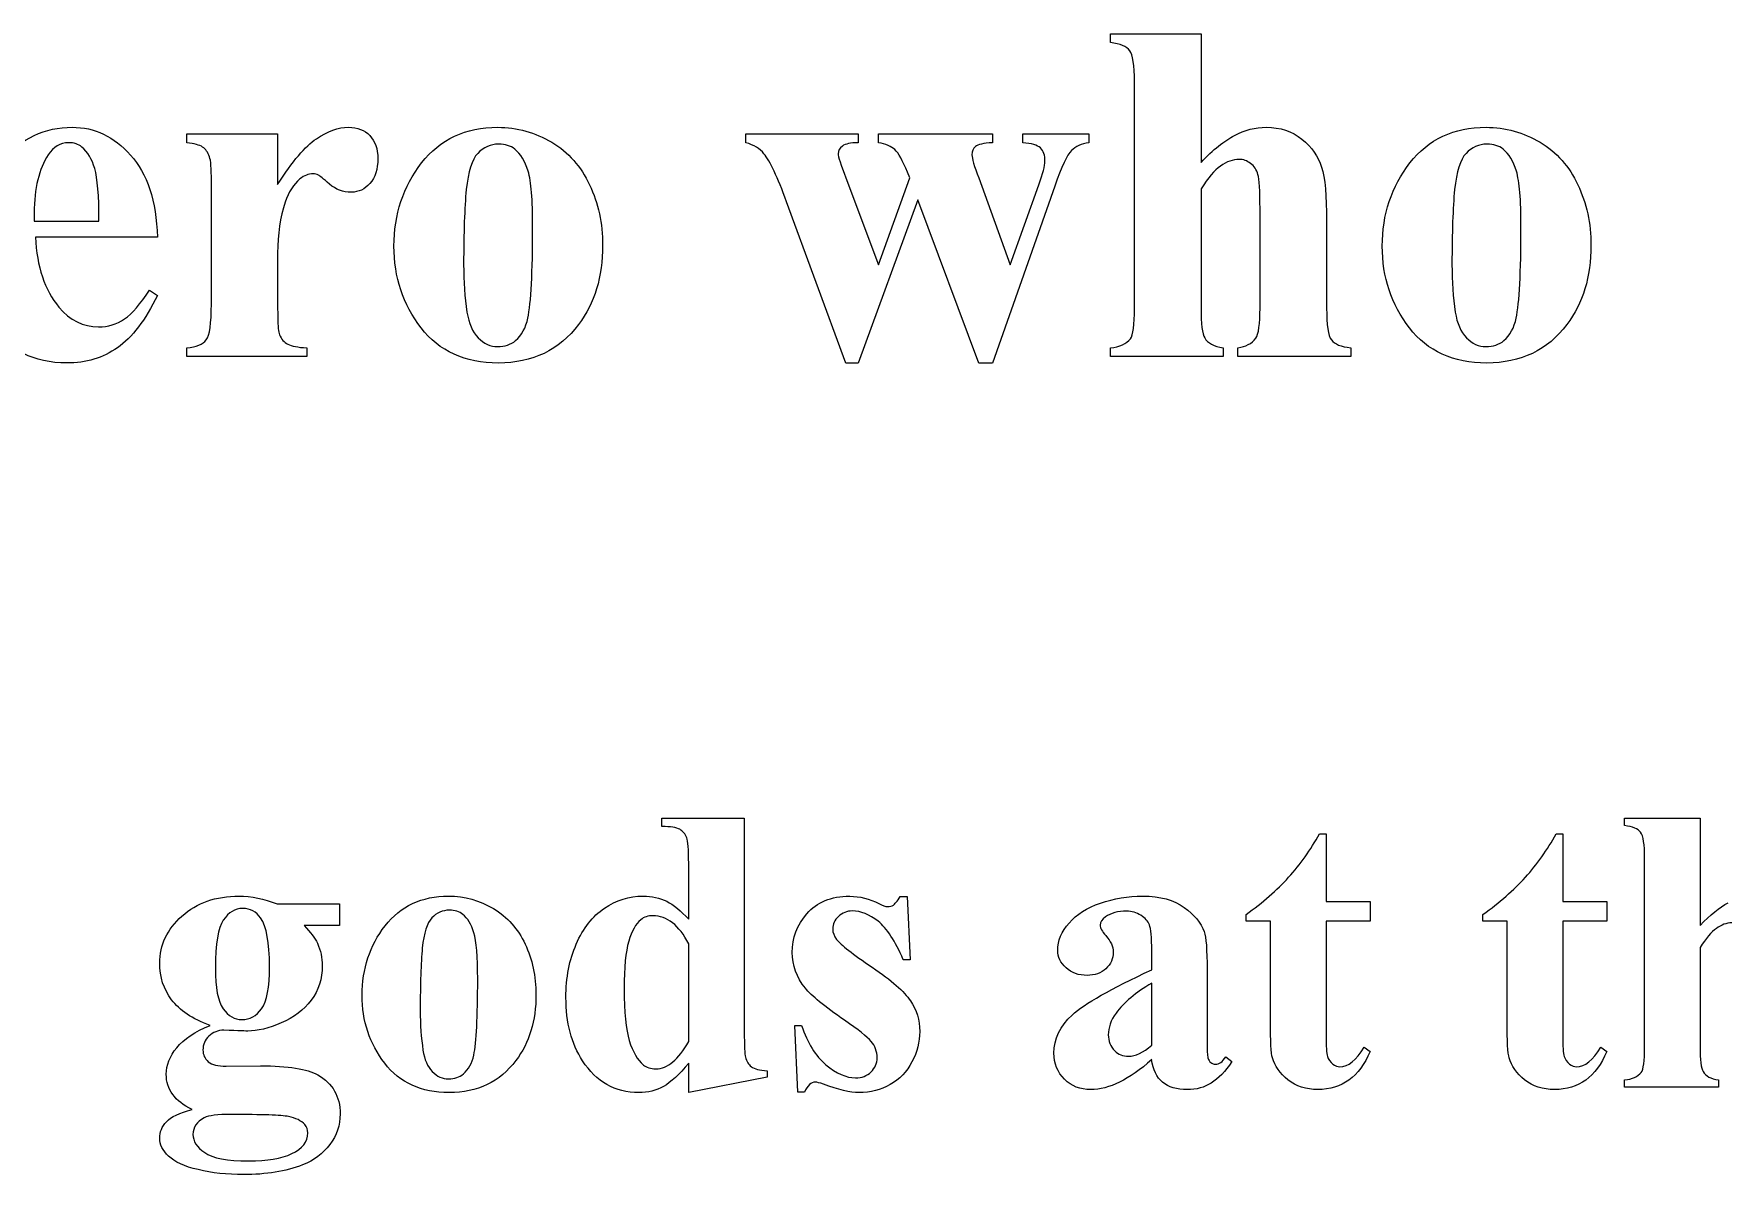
# Model space of a CAD drawing. Header units: millimetres. Extents: x 89 to 151, y 168 to 272.
# Drawn here: x 118.07 to 125.42, y 183.51 to 188.57 of the extents above; entities that cross this region are included whole.
import ezdxf

# ---------------------------------------------------------------- set-up
doc = ezdxf.new("R2010")
doc.units = ezdxf.units.MM
doc.layers.add('Layer_1', color=7, linetype='CONTINUOUS')

msp = doc.modelspace()

# ---------------------------------------------------------------- linework, layer by layer
at = {"layer": 'Layer_1', "color": 5}
for points in [[(122.7513, 188.52791), (122.7513, 188.56611), (123.14469, 188.56611)], [(123.14469, 188.56611), (123.14469, 188.00697)], [(122.8557, 187.37453), (122.8557, 188.35638)], [(118.73876, 188.09261), (118.73876, 188.13081), (119.1337, 188.13105)], [(119.1337, 188.13105), (119.1337, 187.91195)], [(121.16762, 188.09271), (121.16762, 188.13091), (121.65545, 188.13091), (121.65545, 188.09271)], [(121.74337, 188.09269), (121.74337, 188.13089), (122.23843, 188.13089), (122.23843, 188.09269)], [(122.37078, 188.09265), (122.37078, 188.13085), (122.65707, 188.13085), (122.65707, 188.09265)], [(118.84596, 187.39186), (118.84596, 187.92619)], [(121.60175, 187.93969), (121.74334, 187.56245), (121.87977, 187.93969), (121.86947, 187.96449)], [(122.50927, 187.90352), (122.23848, 187.1356), (122.17937, 187.1357)], [(122.17953, 187.93974), (122.31596, 187.5625), (122.43998, 187.90977)], [(122.17937, 187.1357), (121.91479, 187.84471), (121.65537, 187.1357), (121.60167, 187.1357), (121.34432, 187.83644)], [(123.1451, 187.89229), (123.1451, 187.37449)], [(118.07642, 187.78798), (118.07642, 187.75178), (118.35752, 187.75175)], [(123.401, 187.37435), (123.401, 187.80533)], [(118.61176, 187.68255), (118.08156, 187.68255)], [(123.6904, 187.75162), (123.6904, 187.37438)], [(119.13359, 187.61411), (119.13359, 187.3919), (119.13459, 187.334)], [(118.57662, 187.45204), (118.61172, 187.42934)], [(119.26049, 187.2017), (119.26049, 187.1645), (118.73856, 187.1645), (118.73856, 187.2017)], [(123.2412, 187.2019), (123.2412, 187.1647), (122.7513, 187.1647), (122.7513, 187.2019)], [(123.7948, 187.20179), (123.7948, 187.16459), (123.3049, 187.16459), (123.3049, 187.20179)]]:
    msp.add_lwpolyline(points, dxfattribs=at)
for points in [[(120.08976, 188.15996)], [(124.38282, 188.15994)], [(120.09361, 188.08656)], [(124.38676, 188.08654)], [(118.61171, 187.6826)]]:
    msp.add_lwpolyline(points, close=True, dxfattribs=at)
at = {"layer": 'Layer_1', "color": 7}
for points in [[(120.80273, 185.12172), (120.80273, 185.15792), (121.16068, 185.1579)], [(121.16068, 185.1579), (121.16068, 184.23117)], [(124.98458, 185.12599), (124.98458, 185.15789), (125.31288, 185.15789)], [(125.31288, 185.15789), (125.31288, 184.69194)], [(123.65876, 185.08981), (123.68766, 185.08989)], [(123.68766, 185.08989), (123.68766, 184.79533), (123.87886, 184.79533), (123.87886, 184.71003), (123.68766, 184.71003), (123.68766, 184.21307)], [(124.68712, 185.08981), (124.71602, 185.08989)], [(124.71602, 185.08989), (124.71602, 184.79533), (124.90722, 184.79533), (124.90722, 184.71003), (124.71602, 184.71003), (124.71602, 184.21307)], [(125.07158, 184.16468), (125.07158, 184.983)], [(120.91923, 184.71864), (120.91923, 184.96152)], [(119.13122, 184.78587), (119.13108, 184.78577)], [(119.13108, 184.78577), (119.40239, 184.78577), (119.40239, 184.69107), (119.24822, 184.69107)], [(119.8796, 184.7582), (119.8791, 184.75827)], [(121.8385, 184.8171), (121.86778, 184.8177)], [(121.86778, 184.8177), (121.88068, 184.54295), (121.85138, 184.54295)], [(123.44602, 184.27508), (123.44602, 184.71003), (123.34094, 184.71003), (123.34094, 184.74013)], [(124.47438, 184.27508), (124.47438, 184.71003), (124.36931, 184.71003), (124.36931, 184.74013)], [(120.9196, 184.18807), (120.91952, 184.61185)], [(122.93061, 184.49905), (122.93061, 184.58005)], [(125.31272, 184.59624), (125.31272, 184.16474)], [(123.17091, 184.49909), (123.17091, 184.18644)], [(122.9306, 184.17177), (122.9306, 184.44135)], [(121.42244, 183.96797), (121.39404, 183.96797), (121.38024, 184.25736), (121.40954, 184.25736)], [(123.85299, 184.16317), (123.87879, 184.14417)], [(124.88135, 184.16317), (124.90715, 184.14417)], [(121.25948, 184.06066), (121.25948, 184.03226), (120.91927, 183.96596), (120.91927, 184.09343)], [(122.93014, 184.10884), (122.9306, 184.10887)], [(123.25321, 184.12084), (123.27901, 184.10014)], [(118.90996, 184.08021), (119.05896, 184.08221)], [(125.39282, 184.02088), (125.39282, 183.98988), (124.98458, 183.98988), (124.98458, 184.02088)], [(118.9313, 183.87071), (118.93128, 183.87111)]]:
    msp.add_lwpolyline(points, dxfattribs=at)
for points in [[(119.8761, 184.81933)], [(118.98208, 184.76594)], [(122.93057, 184.17174)]]:
    msp.add_lwpolyline(points, close=True, dxfattribs=at)
at = {"layer": 'Layer_1', "color": 5}
for points in [[(122.835, 188.49281), (122.821933, 188.510743), (122.794033, 188.522443), (122.7513, 188.52791)], [(122.8557, 188.35638), (122.8557, 188.42942), (122.8488, 188.474897), (122.835, 188.49281)], [(117.93372, 188.01643), (118.021227, 188.112203), (118.123547, 188.16009), (118.24068, 188.16009)], [(118.24068, 188.16009), (118.33852, 188.16009), (118.42327, 188.119783), (118.49493, 188.03917)], [(119.30216, 188.11038), (119.350427, 188.143447), (119.396937, 188.15998), (119.44169, 188.15998)], [(119.44169, 188.15998), (119.48029, 188.15998), (119.510957, 188.147913), (119.53369, 188.12378)], [(119.53369, 188.12378), (119.55709, 188.10038), (119.56879, 188.066963), (119.56879, 188.02353)], [(119.75903, 188.00493), (119.83965, 188.108283), (119.949893, 188.15996), (120.08976, 188.15996)], [(120.08971, 188.15995), (120.17377, 188.15995), (120.251973, 188.13825), (120.32432, 188.09485)], [(123.14469, 188.00697), (123.197757, 188.06277), (123.246333, 188.102043), (123.29042, 188.12479)], [(123.29042, 188.12479), (123.334487, 188.14819), (123.380303, 188.15989), (123.42787, 188.15989)], [(123.42787, 188.15989), (123.488537, 188.15989), (123.540213, 188.142657), (123.5829, 188.10819)], [(124.05209, 188.00491), (124.132703, 188.108263), (124.242947, 188.15994), (124.38282, 188.15994)], [(124.38286, 188.15993), (124.46692, 188.15993), (124.545123, 188.13823), (124.61747, 188.09483)], [(118.22522, 188.09286), (118.18942, 188.09286), (118.160153, 188.075293), (118.13742, 188.04016)], [(118.28312, 188.07426), (118.268653, 188.08666), (118.249353, 188.09286), (118.22522, 188.09286)], [(118.33892, 187.98016), (118.327187, 188.021493), (118.308587, 188.05286), (118.28312, 188.07426)], [(118.80796, 188.07401), (118.794893, 188.082943), (118.771827, 188.089143), (118.73876, 188.09261)], [(118.83796, 188.03161), (118.831093, 188.050877), (118.821093, 188.06501), (118.80796, 188.07401)], [(119.1337, 187.91195), (119.197767, 188.011857), (119.25392, 188.078), (119.30216, 188.11038)], [(120.09371, 188.08655), (120.058577, 188.08655), (120.028243, 188.073117), (120.00271, 188.04625)], [(120.16391, 188.06486), (120.145977, 188.079327), (120.122543, 188.08656), (120.09361, 188.08656)], [(120.22181, 187.96876), (120.208743, 188.012893), (120.189443, 188.044927), (120.16391, 188.06486)], [(120.32432, 188.09485), (120.396667, 188.05145), (120.451443, 187.989783), (120.48865, 187.90985)], [(121.24612, 188.04521), (121.22892, 188.067277), (121.202753, 188.08311), (121.16762, 188.09271)], [(121.58725, 188.07821), (121.57485, 188.068543), (121.56865, 188.05751), (121.56865, 188.04511)], [(121.65545, 188.09271), (121.622383, 188.09271), (121.59965, 188.087877), (121.58725, 188.07821)], [(121.81467, 188.06269), (121.799537, 188.077157), (121.77577, 188.087157), (121.74337, 188.09269)], [(121.86947, 187.96449), (121.848803, 188.016157), (121.830537, 188.04889), (121.81467, 188.06269)], [(122.16503, 188.07619), (122.154697, 188.067923), (122.14953, 188.055857), (122.14953, 188.03999)], [(122.23843, 188.09269), (122.19983, 188.09069), (122.175363, 188.08519), (122.16503, 188.07619)], [(122.44728, 188.06995), (122.434213, 188.08235), (122.408713, 188.089917), (122.37078, 188.09265)], [(122.46688, 188.01105), (122.46688, 188.037917), (122.460347, 188.05755), (122.44728, 188.06995)], [(122.58157, 188.05855), (122.56297, 188.040617), (122.53887, 187.98894), (122.50927, 187.90352)], [(122.65707, 188.09265), (122.625403, 188.08865), (122.600237, 188.077283), (122.58157, 188.05855)], [(123.5829, 188.10819), (123.6263, 188.073723), (123.6549, 188.03307), (123.6687, 187.98623)], [(124.38686, 188.08653), (124.351727, 188.08653), (124.321393, 188.073097), (124.29586, 188.04623)], [(124.45706, 188.06484), (124.439127, 188.079307), (124.415693, 188.08654), (124.38676, 188.08654)], [(124.51496, 187.96874), (124.501893, 188.012873), (124.482593, 188.044907), (124.45706, 188.06484)], [(124.61747, 188.09483), (124.689817, 188.05143), (124.744593, 187.989763), (124.7818, 187.90983)], [(118.13742, 188.04016), (118.096753, 187.978827), (118.07642, 187.894767), (118.07642, 187.78798)], [(118.35752, 187.75175), (118.35752, 187.862683), (118.35132, 187.93882), (118.33892, 187.98016)], [(118.49493, 188.03917), (118.567277, 187.959243), (118.606203, 187.840387), (118.61171, 187.6826)], [(118.84596, 187.92619), (118.84596, 187.981323), (118.843293, 188.016463), (118.83796, 188.03161)], [(119.56879, 188.02353), (119.56879, 187.977397), (119.557423, 187.941567), (119.53469, 187.91604)], [(119.63914, 187.6432), (119.63914, 187.781693), (119.679103, 187.90227), (119.75903, 188.00493)], [(120.00271, 188.04625), (119.97791, 188.02005), (119.961377, 187.967687), (119.95311, 187.88916)], [(121.34432, 187.83644), (121.30572, 187.943233), (121.272987, 188.012823), (121.24612, 188.04521)], [(121.56865, 188.04511), (121.56865, 188.033377), (121.579683, 187.998237), (121.60175, 187.93969)], [(122.14953, 188.03999), (122.14953, 188.024857), (122.15953, 187.99144), (122.17953, 187.93974)], [(122.43998, 187.90977), (122.457913, 187.95937), (122.46688, 187.99313), (122.46688, 188.01105)], [(123.2298, 187.99149), (123.2036, 187.97289), (123.175367, 187.939823), (123.1451, 187.89229)], [(123.3104, 188.02039), (123.282867, 188.02039), (123.256, 188.010757), (123.2298, 187.99149)], [(123.36, 188.00279), (123.345533, 188.014523), (123.329, 188.02039), (123.3104, 188.02039)], [(123.392, 187.95519), (123.386, 187.975857), (123.375333, 187.991723), (123.36, 188.00279)], [(123.6687, 187.98623), (123.683167, 187.940097), (123.6904, 187.861893), (123.6904, 187.75162)], [(123.9322, 187.64318), (123.9322, 187.781673), (123.972163, 187.90225), (124.05209, 188.00491)], [(124.29586, 188.04623), (124.27106, 188.02003), (124.254527, 187.967667), (124.24626, 187.88914)], [(119.23079, 187.93554), (119.202523, 187.91214), (119.181157, 187.87872), (119.16669, 187.83528)], [(119.28759, 187.95824), (119.26759, 187.95824), (119.248657, 187.950673), (119.23079, 187.93554)], [(119.31139, 187.95224), (119.304523, 187.95624), (119.29659, 187.95824), (119.28759, 187.95824)], [(119.35899, 187.91294), (119.332123, 187.93634), (119.316257, 187.94944), (119.31139, 187.95224)], [(119.45409, 187.87784), (119.417557, 187.87784), (119.385857, 187.88954), (119.35899, 187.91294)], [(119.53469, 187.91604), (119.512623, 187.890573), (119.485757, 187.87784), (119.45409, 187.87784)], [(120.24141, 187.72795), (120.24141, 187.845083), (120.234877, 187.925353), (120.22181, 187.96876)], [(120.48865, 187.90985), (120.526583, 187.829923), (120.54555, 187.742417), (120.54555, 187.64733)], [(123.401, 187.80533), (123.401, 187.885257), (123.398, 187.93521), (123.392, 187.95519)], [(124.53456, 187.72793), (124.53456, 187.845063), (124.528027, 187.925333), (124.51496, 187.96874)], [(124.7818, 187.90983), (124.819667, 187.829903), (124.8386, 187.742397), (124.8386, 187.64731)], [(119.16669, 187.83528), (119.144623, 187.768447), (119.13359, 187.694723), (119.13359, 187.61411)], [(119.95311, 187.88916), (119.94551, 187.8113), (119.94171, 187.70278), (119.94171, 187.5636)], [(124.24626, 187.88914), (124.23866, 187.81128), (124.23486, 187.70276), (124.23486, 187.56358)], [(118.08156, 187.68255), (118.08756, 187.55439), (118.121667, 187.453103), (118.18388, 187.37869)], [(120.22071, 187.33107), (120.23451, 187.396537), (120.24141, 187.52883), (120.24141, 187.72795)], [(124.51386, 187.33105), (124.52766, 187.396517), (124.53456, 187.52881), (124.53456, 187.72793)], [(119.75697, 187.2887), (119.678417, 187.390673), (119.63914, 187.50884), (119.63914, 187.6432)], [(120.54555, 187.64733), (120.54555, 187.510217), (120.510753, 187.395497), (120.44116, 187.30317)], [(124.05002, 187.28868), (123.971473, 187.390653), (123.9322, 187.50882), (123.9322, 187.64318)], [(124.8386, 187.64731), (124.8386, 187.510197), (124.803807, 187.395477), (124.73422, 187.30315)], [(119.94171, 187.5636), (119.94171, 187.489873), (119.946543, 187.42097), (119.95621, 187.35689)], [(124.23486, 187.56358), (124.23486, 187.489853), (124.239693, 187.42095), (124.24936, 187.35687)], [(118.61172, 187.42934), (118.559387, 187.32254), (118.50151, 187.246747), (118.43809, 187.20196)], [(118.4681, 187.32699), (118.5019, 187.35039), (118.538073, 187.392073), (118.57662, 187.45204)], [(118.82326, 187.2358), (118.838393, 187.2558), (118.84596, 187.30782), (118.84596, 187.39186)], [(118.18388, 187.37869), (118.231413, 187.32149), (118.288603, 187.29289), (118.35545, 187.29289)], [(118.35545, 187.29289), (118.396783, 187.29289), (118.434333, 187.304257), (118.4681, 187.32699)], [(119.13459, 187.334), (119.13459, 187.294733), (119.136923, 187.269567), (119.14159, 187.2585)], [(119.95621, 187.35689), (119.96381, 187.307957), (119.98001, 187.27075), (120.00481, 187.24527)], [(120.16701, 187.23287), (120.193877, 187.25627), (120.211777, 187.289003), (120.22071, 187.33107)], [(122.8381, 187.2412), (122.849833, 187.256333), (122.8557, 187.300777), (122.8557, 187.37453)], [(123.1451, 187.37449), (123.1451, 187.30559), (123.150267, 187.262527), (123.1606, 187.2453)], [(123.3824, 187.24309), (123.3948, 187.261023), (123.401, 187.304777), (123.401, 187.37435)], [(123.6904, 187.37438), (123.6904, 187.300653), (123.6973, 187.25449), (123.7111, 187.23589)], [(124.24936, 187.35687), (124.25696, 187.307937), (124.27316, 187.27073), (124.29796, 187.24525)], [(124.46016, 187.23285), (124.487027, 187.25625), (124.504927, 187.288983), (124.51386, 187.33105)], [(118.21795, 187.13586), (118.07463, 187.13586), (117.96611, 187.190983), (117.89239, 187.30123)], [(119.14159, 187.2585), (119.149857, 187.2399), (119.161923, 187.226133), (119.17779, 187.2172)], [(120.09286, 187.13573), (119.94748, 187.13573), (119.835517, 187.18672), (119.75697, 187.2887)], [(120.00481, 187.24527), (120.02961, 187.219803), (120.057843, 187.20707), (120.08951, 187.20707)], [(120.44116, 187.30317), (120.3571, 187.191543), (120.241, 187.13573), (120.09286, 187.13573)], [(123.1606, 187.2453), (123.173667, 187.2219), (123.200533, 187.207433), (123.2412, 187.2019)], [(123.3049, 187.20179), (123.339367, 187.206457), (123.3652, 187.220223), (123.3824, 187.24309)], [(124.38592, 187.13571), (124.240533, 187.13571), (124.128567, 187.1867), (124.05002, 187.28868)], [(124.29796, 187.24525), (124.32276, 187.219783), (124.350993, 187.20705), (124.38266, 187.20705)], [(124.73422, 187.30315), (124.65016, 187.191523), (124.53406, 187.13571), (124.38592, 187.13571)], [(118.43809, 187.20196), (118.37469, 187.157893), (118.30131, 187.13586), (118.21795, 187.13586)], [(118.73856, 187.2017), (118.78056, 187.205033), (118.808793, 187.2164), (118.82326, 187.2358)], [(119.17779, 187.2172), (119.194323, 187.208933), (119.22189, 187.203767), (119.26049, 187.2017)], [(120.08951, 187.20707), (120.12051, 187.20707), (120.146343, 187.21567), (120.16701, 187.23287)], [(122.7513, 187.2019), (122.791967, 187.2059), (122.8209, 187.219), (122.8381, 187.2412)], [(123.7111, 187.23589), (123.7249, 187.217957), (123.7528, 187.20659), (123.7948, 187.20179)], [(124.38266, 187.20705), (124.41366, 187.20705), (124.439493, 187.21565), (124.46016, 187.23285)]]:
    msp.add_open_spline(points, degree=3, dxfattribs=at)
at = {"layer": 'Layer_1', "color": 7}
for points in [[(100.211883, 187.167662), (108.632798, 173.132804), (121.297172, 168.934303), (132.299627, 176.529913)], [(120.88023, 185.10962), (120.86643, 185.117687), (120.840597, 185.12172), (120.80273, 185.12172)], [(125.05438, 185.09669), (125.043447, 185.111623), (125.02018, 185.12139), (124.98458, 185.12599)], [(120.91123, 185.07262), (120.904363, 185.089287), (120.89403, 185.10162), (120.88023, 185.10962)], [(120.91923, 184.96152), (120.91923, 185.022987), (120.916563, 185.06002), (120.91123, 185.07262)], [(123.52526, 184.90119), (123.576393, 184.957457), (123.620893, 185.02033), (123.65876, 185.08981)], [(124.55362, 184.90119), (124.604753, 184.957457), (124.649253, 185.02033), (124.68712, 185.08981)], [(125.07158, 184.983), (125.07158, 185.043867), (125.065847, 185.081763), (125.05438, 185.09669)], [(123.34094, 184.74013), (123.413293, 184.791263), (123.474733, 184.84495), (123.52526, 184.90119)], [(124.36931, 184.74013), (124.441657, 184.791263), (124.503093, 184.84495), (124.55362, 184.90119)], [(118.71781, 184.73247), (118.782143, 184.79047), (118.864827, 184.81947), (118.96586, 184.81947)], [(118.96586, 184.81947), (119.01926, 184.81947), (119.07438, 184.80827), (119.13122, 184.78587)], [(119.60049, 184.69014), (119.66767, 184.776267), (119.75954, 184.81933), (119.8761, 184.81933)], [(119.8761, 184.81937), (119.946147, 184.81937), (120.011317, 184.80127), (120.07161, 184.76507)], [(120.55319, 184.76694), (120.605457, 184.80194), (120.66144, 184.81944), (120.72114, 184.81944)], [(120.72114, 184.81944), (120.759607, 184.81944), (120.79377, 184.811973), (120.82363, 184.79704)], [(121.43286, 184.7431), (121.475927, 184.793633), (121.53794, 184.8189), (121.6189, 184.8189)], [(121.6189, 184.8189), (121.6625, 184.8189), (121.7047, 184.808267), (121.7455, 184.787)], [(122.70835, 184.78929), (122.76695, 184.809423), (122.827813, 184.81949), (122.89094, 184.81949)], [(122.89094, 184.81949), (122.967307, 184.81949), (123.027597, 184.803123), (123.07181, 184.77039)], [(118.98208, 184.76597), (118.948813, 184.76597), (118.92068, 184.749037), (118.89768, 184.71517)], [(119.05958, 184.72464), (119.04118, 184.752173), (119.015347, 184.76594), (118.98208, 184.76594)], [(119.8791, 184.75827), (119.849833, 184.75827), (119.824567, 184.74707), (119.8033, 184.72467)], [(119.9382, 184.7401), (119.923267, 184.752167), (119.903733, 184.7582), (119.8796, 184.7582)], [(120.07161, 184.76507), (120.131877, 184.72887), (120.177523, 184.67748), (120.20855, 184.6109)], [(120.43089, 184.61105), (120.460757, 184.67995), (120.501523, 184.731913), (120.55319, 184.76694)], [(120.82363, 184.79704), (120.853497, 184.782107), (120.885363, 184.755973), (120.91923, 184.71864)], [(121.63003, 184.75484), (121.606497, 184.75484), (121.586397, 184.746807), (121.56973, 184.73074)], [(121.742, 184.71004), (121.704667, 184.739907), (121.667343, 184.75484), (121.63003, 184.75484)], [(121.7455, 184.787), (121.761033, 184.7784), (121.773667, 184.7741), (121.7834, 184.7741)], [(121.7834, 184.7741), (121.793733, 184.7741), (121.802067, 184.7761), (121.8084, 184.7801)], [(121.8084, 184.7801), (121.8144, 184.784767), (121.824433, 184.7971), (121.8385, 184.8171)], [(122.57141, 184.70229), (122.604143, 184.740157), (122.64979, 184.769157), (122.70835, 184.78929)], [(122.82131, 184.75409), (122.783977, 184.75409), (122.753243, 184.745757), (122.72911, 184.72909)], [(122.88331, 184.73599), (122.86491, 184.748057), (122.844243, 184.75409), (122.82131, 184.75409)], [(123.07181, 184.77039), (123.11661, 184.738257), (123.14561, 184.70323), (123.15881, 184.66531)], [(125.31288, 184.69194), (125.35708, 184.738473), (125.39756, 184.771207), (125.43432, 184.79014)], [(118.62131, 184.52835), (118.62131, 184.60701), (118.653477, 184.67505), (118.71781, 184.73247)], [(118.89768, 184.71517), (118.874747, 184.681837), (118.86328, 184.61236), (118.86328, 184.50674)], [(119.09838, 184.51449), (119.09838, 184.61727), (119.085447, 184.68732), (119.05958, 184.72464)], [(119.24822, 184.69107), (119.276353, 184.662937), (119.295887, 184.63737), (119.30682, 184.61437)], [(119.50059, 184.38869), (119.50059, 184.504103), (119.53389, 184.604587), (119.60049, 184.69014)], [(119.8033, 184.72467), (119.782633, 184.70287), (119.768867, 184.659233), (119.762, 184.59376)], [(119.9864, 184.66), (119.975467, 184.696733), (119.9594, 184.723433), (119.9382, 184.7401)], [(120.71113, 184.71695), (120.689863, 184.69915), (120.672363, 184.66785), (120.65863, 184.62305)], [(120.76363, 184.73415), (120.742363, 184.73415), (120.724863, 184.728417), (120.71113, 184.71695)], [(120.91952, 184.61185), (120.877053, 184.693383), (120.82509, 184.73415), (120.76363, 184.73415)], [(121.36916, 184.57515), (121.36916, 184.63715), (121.390393, 184.693133), (121.43286, 184.7431)], [(121.56973, 184.73074), (121.553063, 184.715207), (121.54473, 184.697107), (121.54473, 184.67644)], [(121.54473, 184.67644), (121.54473, 184.660907), (121.550463, 184.645973), (121.56193, 184.63164)], [(121.85138, 184.54295), (121.81638, 184.624483), (121.77992, 184.68018), (121.742, 184.71004)], [(122.52231, 184.58429), (122.52231, 184.625623), (122.538677, 184.664957), (122.57141, 184.70229)], [(122.72911, 184.72909), (122.714177, 184.718757), (122.70671, 184.70669), (122.70671, 184.69289)], [(122.70671, 184.69289), (122.70671, 184.680823), (122.714743, 184.66589), (122.73081, 184.64809)], [(122.92031, 184.69459), (122.91431, 184.710657), (122.901977, 184.724457), (122.88331, 184.73599)], [(122.93061, 184.58005), (122.93061, 184.640917), (122.927177, 184.679097), (122.92031, 184.69459)], [(125.38332, 184.67894), (125.36152, 184.663407), (125.337987, 184.63584), (125.31272, 184.59624)], [(125.45052, 184.70304), (125.42752, 184.70304), (125.40512, 184.695007), (125.38332, 184.67894)], [(119.30682, 184.61437), (119.32062, 184.58337), (119.32752, 184.550937), (119.32752, 184.51707)], [(120.0028, 184.45933), (120.0028, 184.556937), (119.997333, 184.623827), (119.9864, 184.66)], [(120.20855, 184.6109), (120.24015, 184.5443), (120.25595, 184.47138), (120.25595, 184.39214)], [(120.38609, 184.37851), (120.38609, 184.46521), (120.401023, 184.542723), (120.43089, 184.61105)], [(120.65863, 184.62305), (120.64543, 184.57825), (120.63883, 184.509633), (120.63883, 184.4172)], [(121.56193, 184.63164), (121.58033, 184.608107), (121.63172, 184.567627), (121.7161, 184.5102)], [(122.73081, 184.64809), (122.75261, 184.623423), (122.76351, 184.59959), (122.76351, 184.57659)], [(123.15881, 184.66531), (123.166877, 184.641177), (123.17091, 184.58577), (123.17091, 184.49909)], [(118.67301, 184.36901), (118.638543, 184.414943), (118.62131, 184.468057), (118.62131, 184.52835)], [(119.762, 184.59376), (119.756, 184.528893), (119.753, 184.438457), (119.753, 184.32245)], [(121.42596, 184.41926), (121.388093, 184.466327), (121.36916, 184.51829), (121.36916, 184.57515)], [(122.55851, 184.50759), (122.534377, 184.52939), (122.52231, 184.554957), (122.52231, 184.58429)], [(122.76351, 184.57659), (122.76351, 184.548457), (122.752877, 184.524323), (122.73161, 184.50419)], [(118.86328, 184.50674), (118.86328, 184.421187), (118.87448, 184.362333), (118.89688, 184.33018)], [(119.06398, 184.33018), (119.086913, 184.36178), (119.09838, 184.423217), (119.09838, 184.51449)], [(119.32752, 184.51707), (119.32752, 184.45967), (119.311453, 184.409717), (119.27932, 184.36721)], [(119.9856, 184.1286), (119.997067, 184.183133), (120.0028, 184.293377), (120.0028, 184.45933)], [(121.7161, 184.5102), (121.800507, 184.453333), (121.855917, 184.404817), (121.88233, 184.36465)], [(122.64981, 184.47489), (122.61361, 184.47489), (122.583177, 184.48579), (122.55851, 184.50759)], [(122.58524, 184.30267), (122.63804, 184.35207), (122.753163, 184.41753), (122.93061, 184.49905)], [(122.73161, 184.50419), (122.710943, 184.484657), (122.683677, 184.47489), (122.64981, 184.47489)], [(119.59879, 184.09328), (119.533323, 184.178253), (119.50059, 184.276723), (119.50059, 184.38869)], [(120.25595, 184.39214), (120.25595, 184.277873), (120.22695, 184.18227), (120.16895, 184.10533)], [(120.45849, 184.10376), (120.410223, 184.178407), (120.38609, 184.26999), (120.38609, 184.37851)], [(120.63883, 184.4172), (120.63883, 184.315573), (120.646297, 184.240357), (120.66123, 184.19155)], [(121.59649, 184.27973), (121.508643, 184.340597), (121.4518, 184.387107), (121.42596, 184.41926)], [(122.9306, 184.44135), (122.86112, 184.400617), (122.809443, 184.35698), (122.77557, 184.31044)], [(118.84009, 184.25791), (118.76315, 184.286043), (118.707457, 184.323077), (118.67301, 184.36901)], [(118.89688, 184.33018), (118.919813, 184.29858), (118.946813, 184.28278), (118.97788, 184.28278)], [(118.97788, 184.28278), (119.012347, 184.28278), (119.041047, 184.29858), (119.06398, 184.33018)], [(119.27932, 184.36721), (119.24772, 184.325277), (119.20437, 184.292277), (119.14927, 184.26821)], [(119.753, 184.32245), (119.753, 184.260983), (119.757033, 184.203567), (119.7651, 184.1502)], [(121.88233, 184.36465), (121.90933, 184.32505), (121.92283, 184.28055), (121.92283, 184.23115)], [(122.77557, 184.31044), (122.75317, 184.27944), (122.74197, 184.24814), (122.74197, 184.21654)], [(118.6954, 184.16061), (118.725867, 184.197943), (118.774097, 184.230377), (118.84009, 184.25791)], [(118.90036, 184.23691), (118.874493, 184.23691), (118.852693, 184.22831), (118.83496, 184.21111)], [(119.00372, 184.23291), (119.000387, 184.23291), (118.965933, 184.234243), (118.90036, 184.23691)], [(119.14927, 184.26821), (119.094737, 184.244677), (119.04622, 184.23291), (119.00372, 184.23291)], [(121.40954, 184.25736), (121.43534, 184.181567), (121.47065, 184.124723), (121.51547, 184.08683)], [(121.7119, 184.18843), (121.6947, 184.208497), (121.65623, 184.23893), (121.59649, 184.27973)], [(122.50604, 184.13731), (122.50604, 184.198777), (122.53244, 184.253897), (122.58524, 184.30267)], [(123.45502, 184.11661), (123.44902, 184.136143), (123.44602, 184.188967), (123.44602, 184.27508)], [(124.48338, 184.11661), (124.47738, 184.136143), (124.47438, 184.188967), (124.47438, 184.27508)], [(118.6498, 184.0452), (118.6498, 184.0848), (118.665, 184.12327), (118.6954, 184.16061)], [(118.83496, 184.21111), (118.81776, 184.194443), (118.80916, 184.174343), (118.80916, 184.15081)], [(120.66123, 184.19155), (120.676163, 184.14275), (120.69653, 184.107437), (120.72233, 184.08561)], [(120.77663, 184.06921), (120.827163, 184.06921), (120.87482, 184.10883), (120.9196, 184.18807)], [(121.16068, 184.23117), (121.16068, 184.16857), (121.162347, 184.131533), (121.16568, 184.12006)], [(121.7377, 184.11693), (121.7377, 184.144463), (121.7291, 184.168297), (121.7119, 184.18843)], [(121.92283, 184.23115), (121.92283, 184.18635), (121.91163, 184.142423), (121.88923, 184.09937)], [(122.74197, 184.21654), (122.74197, 184.19014), (122.751437, 184.166873), (122.77037, 184.14674)], [(122.83067, 184.12354), (122.859403, 184.12354), (122.892703, 184.139607), (122.93057, 184.17174)], [(123.17091, 184.18644), (123.17091, 184.149707), (123.172243, 184.12644), (123.17491, 184.11664)], [(123.68766, 184.21307), (123.68766, 184.166537), (123.68966, 184.136403), (123.69366, 184.12267)], [(123.74706, 184.07787), (123.784393, 184.07787), (123.819703, 184.106303), (123.85299, 184.16317)], [(124.71602, 184.21307), (124.71602, 184.166537), (124.71802, 184.136403), (124.72202, 184.12267)], [(124.77542, 184.07787), (124.812753, 184.07787), (124.848063, 184.106303), (124.88135, 184.16317)], [(125.05688, 184.05358), (125.06668, 184.06618), (125.07158, 184.103213), (125.07158, 184.16468)], [(125.31272, 184.16474), (125.31272, 184.10734), (125.31702, 184.071453), (125.32562, 184.05708)], [(118.80916, 184.15081), (118.80916, 184.130143), (118.816927, 184.11321), (118.83246, 184.10001)], [(118.83246, 184.10001), (118.848527, 184.08681), (118.87436, 184.08021), (118.90996, 184.08021)], [(119.8787, 183.96581), (119.757547, 183.96581), (119.664243, 184.0083), (119.59879, 184.09328)], [(119.7651, 184.1502), (119.7711, 184.109467), (119.7846, 184.078467), (119.8056, 184.0572)], [(120.16895, 184.10533), (120.098897, 184.012317), (120.002147, 183.96581), (119.8787, 183.96581)], [(119.9408, 184.0468), (119.9632, 184.066333), (119.978133, 184.0936), (119.9856, 184.1286)], [(120.70223, 183.96596), (120.59945, 183.96596), (120.518203, 184.011893), (120.45849, 184.10376)], [(120.72233, 184.08561), (120.73553, 184.074677), (120.75363, 184.06921), (120.77663, 184.06921)], [(120.91927, 184.09343), (120.878537, 184.04403), (120.842077, 184.01044), (120.80989, 183.99266)], [(121.16568, 184.12006), (121.170347, 184.101127), (121.178947, 184.08706), (121.19148, 184.07786)], [(121.51547, 184.08683), (121.560803, 184.048897), (121.60358, 184.02993), (121.6438, 184.02993)], [(121.711, 184.05493), (121.7288, 184.07213), (121.7377, 184.092797), (121.7377, 184.11693)], [(121.88923, 184.09937), (121.86683, 184.056303), (121.835263, 184.023303), (121.79453, 184.00037)], [(122.55164, 184.02362), (122.52124, 184.054087), (122.50604, 184.091983), (122.50604, 184.13731)], [(122.9306, 184.10887), (122.832413, 184.02217), (122.744277, 183.97882), (122.66619, 183.97882)], [(122.77037, 184.14674), (122.784703, 184.131273), (122.804803, 184.12354), (122.83067, 184.12354)], [(122.97754, 184.01064), (122.951673, 184.03244), (122.935873, 184.065173), (122.93014, 184.10884)], [(123.17491, 184.11664), (123.177577, 184.10744), (123.181877, 184.10054), (123.18781, 184.09594)], [(123.18781, 184.09594), (123.19381, 184.091273), (123.20041, 184.08894), (123.20761, 184.08894)], [(123.27901, 184.10014), (123.250277, 184.057673), (123.22041, 184.026673), (123.18941, 184.00714)], [(123.20761, 184.08894), (123.222543, 184.08894), (123.237743, 184.099573), (123.25321, 184.12084)], [(123.52222, 184.02101), (123.48722, 184.049743), (123.46482, 184.08161), (123.45502, 184.11661)], [(123.87879, 184.14417), (123.832257, 184.03393), (123.75675, 183.97881), (123.65227, 183.97881)], [(123.69366, 184.12267), (123.698327, 184.10947), (123.706093, 184.09857), (123.71696, 184.08997)], [(123.71696, 184.08997), (123.727893, 184.081903), (123.737927, 184.07787), (123.74706, 184.07787)], [(124.55058, 184.02101), (124.51558, 184.049743), (124.49318, 184.08161), (124.48338, 184.11661)], [(124.90715, 184.14417), (124.860617, 184.03393), (124.785113, 183.97881), (124.68064, 183.97881)], [(124.72202, 184.12267), (124.726687, 184.10947), (124.73442, 184.09857), (124.74522, 184.08997)], [(124.74522, 184.08997), (124.756153, 184.081903), (124.76622, 184.07787), (124.77542, 184.07787)], [(118.76177, 183.8919), (118.687123, 183.928633), (118.6498, 183.979733), (118.6498, 184.0452)], [(119.05896, 184.08221), (119.17954, 184.08221), (119.26251, 184.06901), (119.30787, 184.04261)], [(119.30787, 184.04261), (119.372737, 184.005877), (119.40517, 183.94932), (119.40517, 183.87294)], [(119.8056, 184.0572), (119.826267, 184.035933), (119.8498, 184.0253), (119.8762, 184.0253)], [(119.8762, 184.0253), (119.902, 184.0253), (119.923533, 184.032467), (119.9408, 184.0468)], [(121.19148, 184.07786), (121.20468, 184.06866), (121.227347, 184.062927), (121.25948, 184.06066)], [(121.46984, 184.01107), (121.450907, 184.01107), (121.435107, 183.996703), (121.42244, 183.96797)], [(121.50514, 184.00207), (121.48794, 184.00807), (121.476173, 184.01107), (121.46984, 184.01107)], [(121.6438, 184.02993), (121.671333, 184.02993), (121.693733, 184.038263), (121.711, 184.05493)], [(122.66619, 183.97882), (122.620257, 183.97882), (122.582073, 183.993753), (122.55164, 184.02362)], [(123.65227, 183.97881), (123.601137, 183.97881), (123.557787, 183.992877), (123.52222, 184.02101)], [(124.68064, 183.97881), (124.629507, 183.97881), (124.586153, 183.992877), (124.55058, 184.02101)], [(124.98458, 184.02088), (125.018447, 184.024213), (125.042547, 184.035113), (125.05688, 184.05358)], [(125.32562, 184.05708), (125.336553, 184.037547), (125.358953, 184.02548), (125.39282, 184.02088)], [(120.80989, 183.99266), (120.77829, 183.97486), (120.742403, 183.96596), (120.70223, 183.96596)], [(121.65931, 183.96587), (121.620843, 183.96587), (121.569453, 183.977937), (121.50514, 184.00207)], [(121.79453, 184.00037), (121.753797, 183.97737), (121.708723, 183.96587), (121.65931, 183.96587)], [(123.0852, 183.97874), (123.039267, 183.97874), (123.00338, 183.989373), (122.97754, 184.01064)], [(123.18941, 184.00714), (123.15901, 183.988207), (123.124273, 183.97874), (123.0852, 183.97874)], [(118.65066, 183.8394), (118.670727, 183.860067), (118.707763, 183.877567), (118.76177, 183.8919)], [(118.93128, 183.87111), (118.87268, 183.87111), (118.833923, 183.86621), (118.81501, 183.85641)], [(119.18107, 183.86171), (119.15007, 183.86771), (119.066813, 183.87071), (118.9313, 183.87071)], [(119.40517, 183.87294), (119.40517, 183.82414), (119.390237, 183.779927), (119.36037, 183.7403)], [(118.62136, 183.7679), (118.62136, 183.7943), (118.631127, 183.818133), (118.65066, 183.8394)], [(118.81501, 183.85641), (118.782277, 183.83861), (118.76591, 183.81451), (118.76591, 183.78411)], [(119.25167, 183.82641), (119.236137, 183.84361), (119.212603, 183.855377), (119.18107, 183.86171)], [(119.26457, 183.79021), (119.26457, 183.804543), (119.26027, 183.81661), (119.25167, 183.82641)], [(118.66016, 183.6895), (118.634293, 183.714167), (118.62136, 183.7403), (118.62136, 183.7679)], [(118.76591, 183.78411), (118.76591, 183.754843), (118.782843, 183.728443), (118.81671, 183.70491)], [(119.19567, 183.70061), (119.241603, 183.721877), (119.26457, 183.751743), (119.26457, 183.79021)], [(119.36037, 183.7403), (119.330503, 183.7001), (119.291173, 183.670533), (119.24238, 183.6516)], [(118.78849, 183.6309), (118.728757, 183.6447), (118.68598, 183.664233), (118.66016, 183.6895)], [(118.81671, 183.70491), (118.850577, 183.680777), (118.91431, 183.66871), (119.00791, 183.66871)], [(119.24238, 183.6516), (119.168307, 183.623467), (119.08304, 183.6094), (118.98658, 183.6094)], [(119.00791, 183.66871), (119.087723, 183.66871), (119.15031, 183.679343), (119.19567, 183.70061)], [(118.98658, 183.6094), (118.914233, 183.6094), (118.848203, 183.616567), (118.78849, 183.6309)]]:
    msp.add_open_spline(points, degree=3, dxfattribs=at)
at = {"layer": 'Layer_1', "color": 1}
msp.add_open_spline([(99.818707, 186.512367), (108.398646, 172.212467), (121.302181, 167.934679), (132.512413, 175.673729)], degree=3, dxfattribs=at)

doc.saveas('drawing.dxf')
